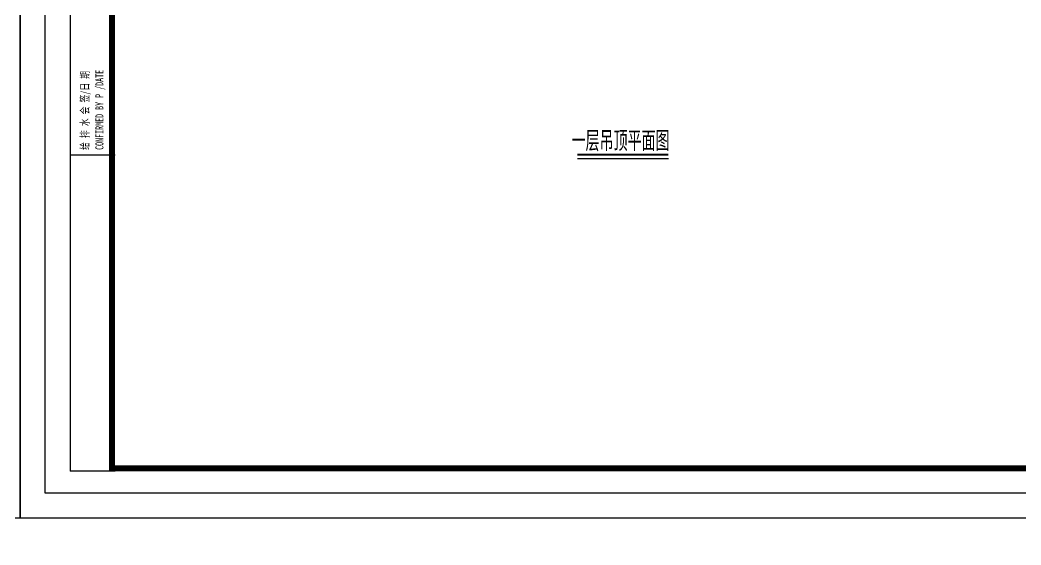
# Model space of a CAD drawing. Extents: x -8792 to 174344, y -43961 to 62816.
# Drawn here: x 88344 to 128366, y 349 to 21338 of the extents above; entities that cross this region are included whole.
import ezdxf
from ezdxf.enums import TextEntityAlignment as Align
from ezdxf.xclip import XClip

# ---------------------------------------------------------------- set-up
doc = ezdxf.new("R2010")
doc.units = 0
doc.header["$LTSCALE"] = 50
doc.header["$XCLIPFRAME"] = 0
doc.linetypes.add('DOT2', pattern=[0.125, 0, -0.125])
for name, color, linetype in [('#标注', 1, 'Continuous'), ('2017_11-sheet-L2$0$C-SHET-TTLB', 11, 'Continuous'), ('A-FLOR-OTLN', 4, 'DOT2'), ('C-SHET-SHBD', 11, 'Continuous'), ('C-SHET-TTLB', 11, 'Continuous'), ('TK', 7, 'Continuous'), ('WALL', 5, 'Continuous'), ('WZ', 7, 'Continuous'), ('吊顶', 7, 'Continuous'), ('通-图框-文字', 4, 'Continuous')]:
    doc.layers.add(name, color=color, linetype=linetype)
doc.styles.add('2017_11-sheet-L2$0$SHEET-ECADI', font='', dxfattribs={"width": 0.7})
doc.styles.add('XD-2008', font='xd-hzs.shx', dxfattribs={"width": 0.7, "bigfont": 'xd-hztxt.shx'})
doc.styles.add('XD2008', font='@1romans.shx', dxfattribs={"width": 0.7, "bigfont": '!hztxt.shx'})
doc.styles.add('图纸文字', font='txt.shx', dxfattribs={"width": 0.7, "bigfont": 'HZTXT.shx'})
doc.styles.get('2017_11-sheet-L2$0$SHEET-ECADI').set_extended_font_data('SimHei')

# ---------------------------------------------------------------- blocks, each defined once
blk = doc.blocks.new('A$Cbd8d7c8c')
at = {"layer": 'A-FLOR-OTLN', "color": 8}
blk.add_lwpolyline([(-22721, -15690), (-43719, -33393, 0.413756), (-43992, -36561, 0.189672), (122158, -126683, 0.414786), (124666, -124719), (133885, -48362, 0.379931), (116453, -23208, 0.236452)], format="xyb", dxfattribs=at)
at = {"layer": 'WALL', "color": 8}
for radius, start, end in [(211000, 251.73382, 253.60535), (211200, 251.76098, 253.55153)]:
    blk.add_arc((153596, 129495), radius, start, end, dxfattribs=at)
at = {"layer": '吊顶', "const_width": 3}
blk.add_lwpolyline([(36525, -42886, 0.056654), (31390, -41079), (30859, -40958, -0.112536), (21289, -36344, -0.028917), (3039, -19971, 0.413532), (-634, -19953), (-31398, -50353, 0.414781), (-31416, -54033, 0.170492), (123964, -129415, 0.412564), (126841, -127143), (136318, -48656, 1.269195), (87077, -54393)], format="xyb", dxfattribs=at)
blk = doc.blocks.new('A3文本框')
at = {"layer": 'Defpoints', "ltscale": 500}
blk.add_lwpolyline([(10, -10), (-420, -10), (-420, 297), (10, 297)], close=True, dxfattribs=at)
at = {"layer": 'C-SHET-SHBD', "style": 'XD2008', "width": 0.7}
for tag, height, p in [('子项名称', 4.5, (-37.49, 35.41)), ('图名', 4.5, (-37.49, 24.27)), ('比例', 3, (-56.3, 8.25)), ('MQJD-01', 3, (-13.24, 2.27))]:
    blk.add_attdef(tag, text='', height=height, dxfattribs=at).set_placement(p, align=Align.CENTER)
blk = doc.blocks.new('*U56')
blk.add_line((-8.56, -0.75), (9.63, -0.75))
at = {"const_width": 0.4}
blk.add_lwpolyline([(-8.56, 0), (9.63, 0)], dxfattribs=at)
at = {"layer": 'WZ', "color": 2, "style": '图纸文字', "width": 0.7}
blk.add_attdef('立面图', text='', height=4, dxfattribs=at).set_placement((0.06, 2.74), align=Align.MIDDLE_CENTER)
blk = doc.blocks.new('华东院_土建2018EcadiA3_2021_06-sheet-L2$0$2014SHEET-L')
at = {"layer": '2017_11-sheet-L2$0$C-SHET-TTLB'}
for p, q in [((0, -45), (-9, -45)), ((0, -90), (-9, -90)), ((0, -135), (-9, -135)), ((0, -180), (-9, -180)), ((0, -225), (-9, -225))]:
    blk.add_line(p, q, dxfattribs=at)
at = {"layer": '2017_11-sheet-L2$0$C-SHET-TTLB', "style": '2017_11-sheet-L2$0$SHEET-ECADI', "width": 0.7}
for s, p in [('CONFIRMED BY A /DATE', (-2.33, -43.96)), ('建 筑 会 签/日 期', (-5.24, -43.96)), ('CONFIRMED BY S /DATE', (-2.33, -88.96)), ('结 构 会 签/日 期', (-5.24, -88.96)), ('CONFIRMED BY M /DATE', (-2.33, -133.96)), ('暖 动 会 签/日 期', (-5.24, -133.96)), ('CONFIRMED BY E /DATE', (-2.33, -178.96)), ('电 气 会 签/日 期', (-5.24, -178.96)), ('给 排 水 会 签/日 期', (-5.24, -223.96)), ('CONFIRMED BY P /DATE', (-2.33, -223.96))]:
    blk.add_text(s, height=1.6, rotation=90, dxfattribs=at).set_placement(p)
blk = doc.blocks.new('华东院_土建2018EcadiA3_2021_06-sheet-L2', base_point=(18.4, 410))
at = {"layer": '2017_11-sheet-L2$0$C-SHET-TTLB'}
blk.add_blockref('华东院_土建2018EcadiA3_2021_06-sheet-L2$0$2014SHEET-L', (19, 410.6), dxfattribs=at)
blk = doc.blocks.new('A$Ce60f285c')
at = {"layer": 'C-SHET-TTLB'}
for p in [(10, 297.6), (19, 9.42)]:
    blk.add_line(p, (10, 9.42), dxfattribs=at)
for points in [[(430, 307), (430, 0), (0, 0), (0, 307)], [(425, 302), (425, 5), (5, 5), (5, 302)]]:
    blk.add_lwpolyline(points, close=True, dxfattribs=at)
at = {"layer": 'C-SHET-TTLB', "const_width": 1.2}
blk.add_lwpolyline([(18.4, 297), (420, 297), (420, 10), (18.4, 10)], close=True, dxfattribs=at)
at = {"layer": 'C-SHET-TTLB'}
blk.add_blockref('华东院_土建2018EcadiA3_2021_06-sheet-L2', (18.4, 297), dxfattribs=at)
at = {"layer": 'C-SHET-SHBD', "style": 'XD2008', "width": 0.7}
for tag, p in [('审定人', (345.74, 128.4)), ('设总', (345.74, 118.19)), ('审核人', (345.74, 107.96)), ('专业负责人', (345.74, 97.75)), ('校对人', (345.74, 87.55)), ('设计人', (345.74, 77.64))]:
    blk.add_attdef(tag, p, '', height=2.8, dxfattribs=at)
for tag, p in [('工程编号', (368.42, 27.05)), ('阶段', (404.41, 27.05)), ('专业', (404.41, 19.69))]:
    blk.add_attdef(tag, text='', height=3.5, dxfattribs=at).set_placement(p, align=Align.MIDDLE_CENTER)
at = {"layer": 'C-SHET-SHBD', "style": 'XD2008', "width": 0.7, "flags": 1}
blk.add_attdef('日期', text='', height=3.5, dxfattribs=at).set_placement((368.42, 13.43), align=Align.MIDDLE_CENTER)
at = {"layer": '通-图框-文字', "style": 'XD-2008', "width": 0.7}
for tag, p in [('建设单位', (383.41, 70.61)), ('项目名称', (383.28, 58.43))]:
    blk.add_attdef(tag, text='', height=5, dxfattribs=at).set_placement(p, align=Align.MIDDLE_CENTER)
blk = doc.blocks.new('A$C6049850a')
at = {"ltscale": 10}
blk.add_blockref('A$Ce60f285c', (0, 0), dxfattribs=at)

msp = doc.modelspace()

# ---------------------------------------------------------------- block references
at = {"layer": '#标注', "xscale": 200, "yscale": 200, "zscale": 200}
msp.add_blockref('*U56', (112345.974, 15949.131, 0), dxfattribs=at).add_auto_attribs({'立面图': '一层吊顶平面图'})
at = {"ltscale": 10, "xscale": 200, "yscale": 200, "zscale": 200}
for p in [(2344.035, 1416.464), (88344.035, 1416.464)]:
    msp.add_blockref('A$C6049850a', p, dxfattribs=at)
at = {"ltscale": 10}
ref = msp.add_blockref('A$Cbd8d7c8c', (-20242.468, 78224.561), dxfattribs=at)
XClip(ref).set_block_clipping_path([(33737.5024453482, -58253.8739175466), (58527.5008306247, -28195.842069268)])
ref = msp.add_blockref('A$Cbd8d7c8c', (22321.982, 94074.685), dxfattribs=at)
XClip(ref).set_block_clipping_path([(76291.0063025201, -72283.9918497168), (103268.9259821397, -47877.3086105986)])
at = {"layer": 'TK', "color": 0, "xscale": 200, "yscale": 200, "zscale": 200}
msp.add_blockref('A3文本框', (172344.035, 3416.464), dxfattribs=at)

doc.saveas('drawing.dxf')
